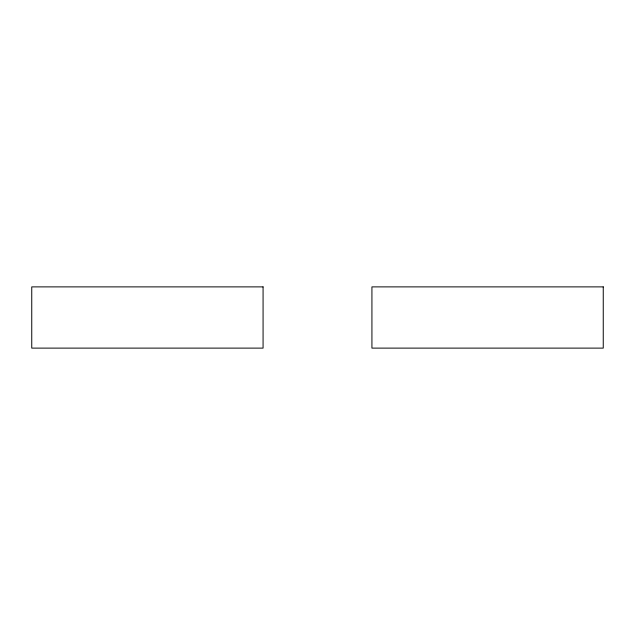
<?xml version="1.0" encoding="UTF-8"?>
<svg xmlns="http://www.w3.org/2000/svg" width="635" height="635" viewBox="0 0 635 635"><rect width="100%" height="100%" fill="white"/><g stroke="black" fill="none" stroke-linecap="round" stroke-linejoin="round"><path stroke-width="0.95" d="M263.073 286.885L31.75 286.885L31.75 348.115L263.073 348.115L263.073 286.885M603.25 286.885L371.927 286.885L371.927 348.115L603.25 348.115L603.25 286.885"/></g></svg>
